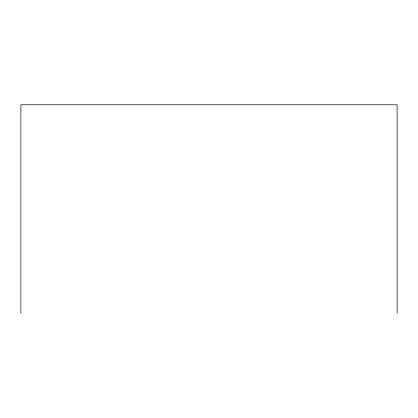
<?xml version="1.0" encoding="UTF-8"?>
<svg xmlns="http://www.w3.org/2000/svg" width="418" height="418" viewBox="0 0 418 418"><rect width="100%" height="100%" fill="white"/><g stroke="black" fill="none" stroke-linecap="round" stroke-linejoin="round"><path stroke-width="0.63" d="M397.1 313.234L397.1 104.766L20.9 104.766L20.9 313.234"/></g></svg>
